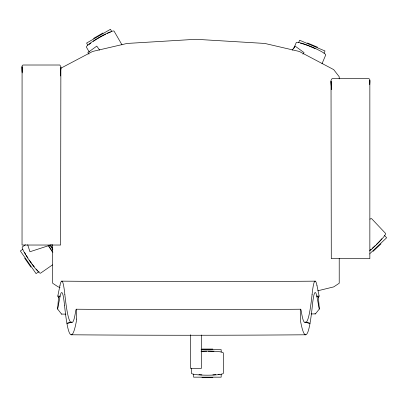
<?xml version="1.0" encoding="UTF-8"?>
<svg xmlns="http://www.w3.org/2000/svg" width="407" height="407" viewBox="0 0 407 407"><rect width="100%" height="100%" fill="white"/><g stroke="black" fill="none" stroke-linecap="round" stroke-linejoin="round"><path stroke-width="0.61" d="M369.754 84.656L369.81 79.579L368.976 78.627L332.061 78.627L331.023 80.332L331.283 258.643L369.851 258.643L369.851 253.678M369.765 83.42L369.851 80.332L369.851 250.152M76.577 319.083L76.638 310.795A6.191 0.259 -89.6 0 0 76.475 309.315A62.973 2.64 -89.6 0 0 75.605 311.482A299.471 12.566 -89.6 0 1 72.019 322.258L66.916 323.346A455.402 19.104 -89.6 0 0 69.46 332.962L70.024 333.923A527.324 22.126 -89.6 0 0 76.399 321.077A9.951 0.417 -89.6 0 0 76.577 319.083M60.429 75.982L60.872 66.717L59.834 65.013L22.919 65.013L22.08 65.965L22.039 245.029L60.612 245.029L60.867 67.674L60.44 74.817M61.752 314.056A6.654 1.079 -89.6 0 1 61.432 313.965L57.631 309.066L58.522 297.354L57.789 296.087L59.966 285.465M57.631 309.066L60.114 296.123L57.789 296.087M293.808 48.357L296.271 42.542A15.98 2.004 22.9 0 1 311.767 46.922A15.98 2.004 22.9 0 1 325.707 54.991L322.013 63.721M298.682 42.506L299.633 40.247L325.01 50.987L324.053 53.241M315.018 313.7A6.654 1.079 89.5 0 0 315.491 313.802L319.302 309.071L318.416 297.324L319.144 296.093L316.967 285.475M292.155 50.214L295.131 46.118L304.049 52.595L302.93 54.131M369.561 253.922L386.65 237.764L384.549 235.541M373.066 251.368L380.972 243.895M58.522 297.354L60.114 296.123A195.92 8.221 -89.6 0 1 64.51 305.169M25.417 244.78L22.309 246.942A15.98 1.949 55.2 0 0 29.828 261.177A15.98 1.949 55.2 0 0 40.547 273.183L52.478 264.891M22.863 249.237L20.35 250.987L36.075 273.611L39.092 271.515M93.549 38.416L102.971 32.977M60.409 68.447L92.628 51.445L127.065 43.447L195.945 39.291L264.825 43.447L299.267 51.445L333.704 69.622L339.214 76.745L339.214 78.877M51.368 244.78L29.95 251.74L27.681 244.755M72.019 322.252L71.698 322.054L66.916 323.346A458.572 19.241 -89.6 0 1 64.51 305.153M317.821 290.781L333.704 286.894L339.214 283.257L339.214 258.521M319.302 309.071L316.819 296.128L319.144 296.093M315.277 281.156C230.738 281.822 146.194 281.827 61.655 281.145M300.59 309.218C225.839 309.829 151.083 309.839 76.333 309.213M305.754 334.783C227.559 335.414 149.359 335.424 71.164 334.778M311.055 313.929L315.333 313.914M201.948 349.058L212.825 349.058M201.053 349.613L221.164 349.613L221.164 352.06M201.948 377.711L212.825 377.711M61.589 314.087L65.873 314.128M60.022 287.342L58.191 286.894L52.676 283.257L52.676 244.561M316.819 296.093A195.92 8.221 89.6 0 0 312.413 305.174A458.572 19.246 89.6 0 1 310.012 323.351L305.225 322.059L304.904 322.258L310.012 323.351A455.402 19.114 89.6 0 1 307.463 332.967L306.898 333.928A527.324 22.136 89.6 0 1 300.519 321.082A9.951 0.417 89.6 0 1 300.346 319.088L300.28 310.8A6.191 0.259 89.6 0 1 300.442 309.32A62.973 2.646 89.6 0 1 301.317 311.487A299.471 12.571 89.6 0 0 304.904 322.263M307.524 42.989L317.546 47.227M316.819 296.128L318.416 297.324M99.654 50.102L96.759 46.118L87.846 52.595L88.96 54.131M50.483 245.106L52.589 248.133M49.817 245.111L52.869 249.501M24.654 258.145L30.866 267.078M121.983 44.826L114.082 31.146A15.98 2.004 -30 0 0 99.242 37.403A15.98 2.004 -30 0 0 86.406 47.126L89.25 52.05M111.691 31.405L110.465 29.289L86.605 43.061L87.831 45.182M331.491 89.026L331.028 81.288L331.466 89.596M22.187 71.663L22.039 66.723L22.182 72.894M369.851 251.134L369.851 252.579M221.164 374.099L221.164 377.162L193.615 377.162L193.615 374.099M201.455 335.032L201.455 368.34L190.435 368.34L190.435 334.778M191.407 368.193L191.407 373.25A15.98 1.949 0 0 0 207.387 375.193A15.98 1.949 0 0 0 223.367 373.25L223.367 353.032A15.98 2.004 0 0 0 200.997 351.195M312.098 294.363A216.463 9.086 89.6 0 1 316.967 285.439M312.098 294.332A456.486 19.16 89.6 0 1 305.825 322.247M59.966 285.434A216.463 9.081 -89.6 0 1 64.83 294.358M71.098 322.242A456.486 19.149 -89.6 0 1 64.83 294.327M219.292 374.216A14.311 1.745 0 0 1 218.147 374.399M215.802 374.659A14.311 1.745 0 0 1 212.866 374.857M201.913 374.857A14.311 1.745 0 0 1 198.977 374.659M201.338 351.404A14.311 1.796 0 0 1 206.766 351.236M208.008 351.236A14.311 1.796 0 0 1 214.001 351.439M37.785 270.741A14.311 1.745 55.2 0 1 36.187 269.078M34.269 266.804A14.311 1.745 55.2 0 1 32.158 264.067M31.436 263.09A14.311 1.745 55.2 0 1 29.289 260.032M27.93 257.982A14.311 1.745 55.2 0 1 26.384 255.515M25.778 254.502A14.311 1.745 55.2 0 1 24.639 252.457M48.296 245.436A15.98 2.004 55.2 0 1 52.89 252.254M48.784 246.484A14.311 1.796 55.2 0 1 49.501 247.502M49.852 248.011A14.311 1.796 55.2 0 1 50.9 249.562M51.567 250.58A14.311 1.796 55.2 0 1 52.203 251.582M89.062 44.556A14.311 1.796 -30 0 1 90.847 43.096M93.269 41.366A14.311 1.796 -30 0 1 96.169 39.489M96.683 39.169A14.311 1.796 -30 0 1 102.584 35.78M103.113 35.506A14.311 1.796 -30 0 1 105.667 34.213M107.351 33.425A14.311 1.796 -30 0 1 108.374 32.977M108.969 32.733A14.311 1.796 -30 0 1 110.531 32.163M300.417 43.208A14.311 1.796 22.9 0 1 305.006 44.546M305.52 44.724A14.311 1.796 22.9 0 1 308.252 45.726M308.816 45.945A14.311 1.796 22.9 0 1 315.074 48.611M369.704 250.773A15.98 1.949 -43.4 0 0 385.561 233.409L371.672 218.717A15.98 2.004 -43.4 0 0 369.999 219.134M381.802 238.746A14.311 1.745 -43.4 0 1 376.495 244.358M375.147 245.655A14.311 1.745 -43.4 0 1 372.415 248.158M371.077 249.323A14.311 1.745 -43.4 0 1 369.79 250.402"/></g></svg>
